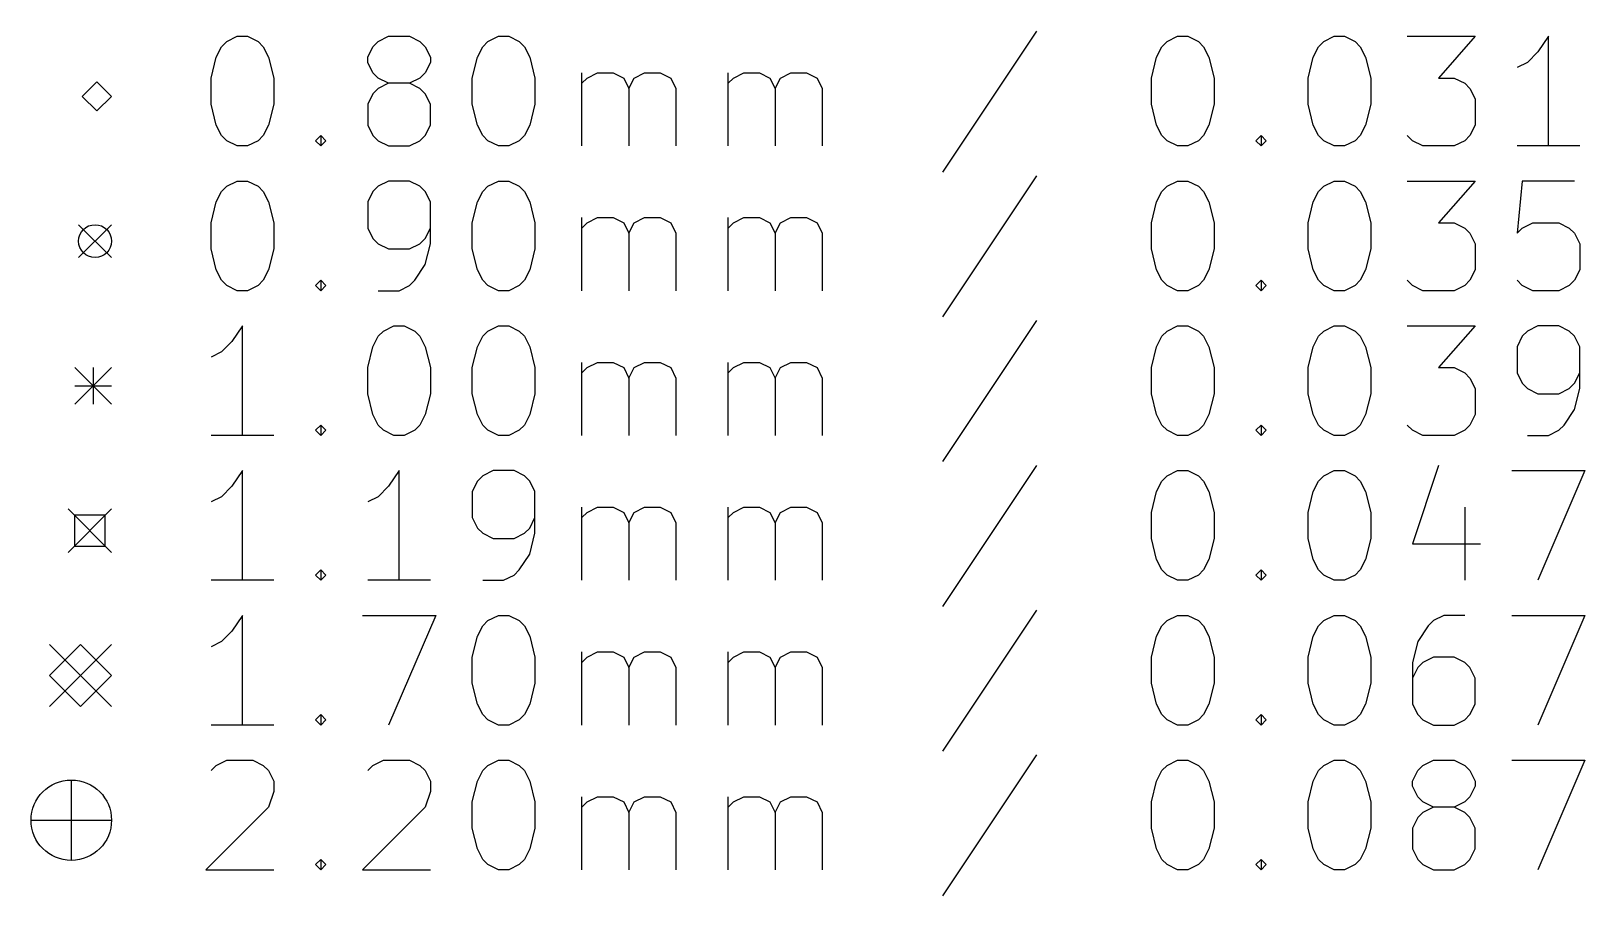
# Model space of a CAD drawing. Extents: x 28 to 204, y -135 to -30.
# Drawn here: x 27.77 to 70.27, y -134.84 to -111.18 of the extents above; entities that cross this region are included whole.
import ezdxf

# ---------------------------------------------------------------- set-up
doc = ezdxf.new("R2010")
doc.units = 0
doc.layers.add('BLACK', color=7, linetype='CONTINUOUS')

msp = doc.modelspace()

# ---------------------------------------------------------------- linework, layer by layer
at = {"layer": 'BLACK', "linetype": 'CONTINUOUS'}
for p, q in [((33.125, -111.465), (33.4107, -111.322)), ((33.4107, -111.322), (33.6964, -111.322)), ((33.6964, -111.322), (33.9821, -111.465)), ((37.2679, -111.465), (37.5536, -111.322)), ((37.5536, -111.322), (38.125, -111.322)), ((38.125, -111.322), (38.4107, -111.465)), ((40.2679, -111.465), (40.5536, -111.322)), ((40.5536, -111.322), (40.8393, -111.322)), ((40.8393, -111.322), (41.125, -111.465)), ((55.2679, -111.179), (52.6964, -115.036)), ((58.8393, -111.465), (59.125, -111.322)), ((59.125, -111.322), (59.4107, -111.322)), ((59.4107, -111.322), (59.6964, -111.465)), ((63.125, -111.465), (63.4107, -111.322)), ((63.4107, -111.322), (63.6964, -111.322)), ((63.6964, -111.322), (63.9821, -111.465)), ((65.4107, -111.322), (67.2679, -111.322)), ((67.2679, -111.322), (66.2679, -112.465)), ((69.2679, -111.322), (68.9821, -111.751)), ((69.2679, -114.322), (69.2679, -111.322)), ((32.8393, -111.894), (32.9821, -111.608)), ((32.9821, -111.608), (33.125, -111.465)), ((33.9821, -111.465), (34.125, -111.608)), ((34.125, -111.608), (34.2679, -111.894)), ((36.9821, -111.894), (37.125, -111.608)), ((37.125, -111.608), (37.2679, -111.465)), ((38.4107, -111.465), (38.5536, -111.608)), ((38.5536, -111.608), (38.6964, -111.894)), ((39.9821, -111.894), (40.125, -111.608)), ((40.125, -111.608), (40.2679, -111.465)), ((41.125, -111.465), (41.2679, -111.608)), ((41.2679, -111.608), (41.4107, -111.894)), ((58.5536, -111.894), (58.6964, -111.608)), ((58.6964, -111.608), (58.8393, -111.465)), ((59.6964, -111.465), (59.8393, -111.608)), ((59.8393, -111.608), (59.9821, -111.894)), ((62.8393, -111.894), (62.9821, -111.608)), ((62.9821, -111.608), (63.125, -111.465)), ((63.9821, -111.465), (64.125, -111.608)), ((64.125, -111.608), (64.2679, -111.894)), ((68.9821, -111.751), (68.6964, -112.036)), ((32.6964, -112.465), (32.8393, -111.894)), ((34.2679, -111.894), (34.4107, -112.465)), ((36.9821, -112.036), (36.9821, -111.894)), ((37.125, -112.322), (36.9821, -112.036)), ((38.6964, -112.036), (38.5536, -112.322)), ((38.6964, -111.894), (38.6964, -112.036)), ((39.8393, -112.465), (39.9821, -111.894)), ((41.4107, -111.894), (41.5536, -112.465)), ((58.4107, -112.465), (58.5536, -111.894)), ((59.9821, -111.894), (60.125, -112.465)), ((62.6964, -112.465), (62.8393, -111.894)), ((64.2679, -111.894), (64.4107, -112.465)), ((68.6964, -112.036), (68.4107, -112.179)), ((29.575, -112.565), (29.175, -112.965)), ((29.975, -112.965), (29.575, -112.565)), ((32.6964, -113.179), (32.6964, -112.465)), ((34.4107, -112.465), (34.4107, -113.179)), ((37.2679, -112.465), (37.125, -112.322)), ((37.5536, -112.608), (37.2679, -112.465)), ((38.4107, -112.465), (38.125, -112.608)), ((38.5536, -112.322), (38.4107, -112.465)), ((39.8393, -113.179), (39.8393, -112.465)), ((41.5536, -112.465), (41.5536, -113.179)), ((42.8393, -114.322), (42.8393, -112.322)), ((42.8393, -112.608), (42.9821, -112.465)), ((42.9821, -112.465), (43.2679, -112.322)), ((43.2679, -112.322), (43.6964, -112.322)), ((43.6964, -112.322), (43.9821, -112.465)), ((43.9821, -112.465), (44.125, -112.751)), ((44.125, -112.751), (44.2679, -112.465)), ((44.2679, -112.465), (44.5536, -112.322)), ((44.5536, -112.322), (44.9821, -112.322)), ((44.9821, -112.322), (45.2679, -112.465)), ((45.2679, -112.465), (45.4107, -112.751)), ((46.8393, -114.322), (46.8393, -112.322)), ((46.8393, -112.608), (46.9821, -112.465)), ((46.9821, -112.465), (47.2679, -112.322)), ((47.2679, -112.322), (47.6964, -112.322)), ((47.6964, -112.322), (47.9821, -112.465)), ((47.9821, -112.465), (48.125, -112.751)), ((48.125, -112.751), (48.2679, -112.465)), ((48.2679, -112.465), (48.5536, -112.322)), ((48.5536, -112.322), (48.9821, -112.322)), ((48.9821, -112.322), (49.2679, -112.465)), ((49.2679, -112.465), (49.4107, -112.751)), ((58.4107, -113.179), (58.4107, -112.465)), ((60.125, -112.465), (60.125, -113.179)), ((62.6964, -113.179), (62.6964, -112.465)), ((64.4107, -112.465), (64.4107, -113.179)), ((66.2679, -112.465), (66.6964, -112.465)), ((66.6964, -112.465), (66.9821, -112.608)), ((29.175, -112.965), (29.575, -113.365)), ((29.575, -113.365), (29.975, -112.965)), ((37.125, -112.894), (36.9821, -113.179)), ((37.2679, -112.751), (37.125, -112.894)), ((37.5536, -112.608), (37.2679, -112.751)), ((38.125, -112.608), (37.5536, -112.608)), ((38.4107, -112.751), (38.125, -112.608)), ((38.5536, -112.894), (38.4107, -112.751)), ((38.6964, -113.179), (38.5536, -112.894)), ((44.125, -112.751), (44.125, -114.322)), ((45.4107, -112.751), (45.4107, -114.322)), ((48.125, -112.751), (48.125, -114.322)), ((49.4107, -112.751), (49.4107, -114.322)), ((66.9821, -112.608), (67.125, -112.751)), ((67.125, -112.751), (67.2679, -113.036)), ((32.8393, -113.751), (32.6964, -113.179)), ((34.4107, -113.179), (34.2679, -113.751)), ((36.9821, -113.179), (36.9821, -113.751)), ((38.6964, -113.751), (38.6964, -113.179)), ((39.9821, -113.751), (39.8393, -113.179)), ((41.5536, -113.179), (41.4107, -113.751)), ((58.5536, -113.751), (58.4107, -113.179)), ((60.125, -113.179), (59.9821, -113.751)), ((62.8393, -113.751), (62.6964, -113.179)), ((64.4107, -113.179), (64.2679, -113.751)), ((67.2679, -113.036), (67.2679, -113.751)), ((32.9821, -114.036), (32.8393, -113.751)), ((34.2679, -113.751), (34.125, -114.036)), ((36.9821, -113.751), (37.125, -114.036)), ((38.5536, -114.036), (38.6964, -113.751)), ((40.125, -114.036), (39.9821, -113.751)), ((41.4107, -113.751), (41.2679, -114.036)), ((58.6964, -114.036), (58.5536, -113.751)), ((59.9821, -113.751), (59.8393, -114.036)), ((62.9821, -114.036), (62.8393, -113.751)), ((64.2679, -113.751), (64.125, -114.036)), ((67.2679, -113.751), (67.125, -114.036)), ((33.125, -114.179), (32.9821, -114.036)), ((33.4107, -114.322), (33.125, -114.179)), ((33.9821, -114.179), (33.6964, -114.322)), ((34.125, -114.036), (33.9821, -114.179)), ((35.5536, -114.179), (35.6964, -114.036)), ((35.6964, -114.322), (35.5536, -114.179)), ((35.6964, -114.036), (35.8393, -114.179)), ((35.6964, -114.036), (35.6964, -114.322)), ((35.8393, -114.179), (35.6964, -114.322)), ((37.125, -114.036), (37.2679, -114.179)), ((37.2679, -114.179), (37.5536, -114.322)), ((38.125, -114.322), (38.4107, -114.179)), ((38.4107, -114.179), (38.5536, -114.036)), ((40.2679, -114.179), (40.125, -114.036)), ((40.5536, -114.322), (40.2679, -114.179)), ((41.125, -114.179), (40.8393, -114.322)), ((41.2679, -114.036), (41.125, -114.179)), ((58.8393, -114.179), (58.6964, -114.036)), ((59.125, -114.322), (58.8393, -114.179)), ((59.6964, -114.179), (59.4107, -114.322)), ((59.8393, -114.036), (59.6964, -114.179)), ((61.2679, -114.179), (61.4107, -114.036)), ((61.4107, -114.322), (61.2679, -114.179)), ((61.4107, -114.036), (61.5536, -114.179)), ((61.4107, -114.036), (61.4107, -114.322)), ((61.5536, -114.179), (61.4107, -114.322)), ((63.125, -114.179), (62.9821, -114.036)), ((63.4107, -114.322), (63.125, -114.179)), ((63.9821, -114.179), (63.6964, -114.322)), ((64.125, -114.036), (63.9821, -114.179)), ((65.5536, -114.179), (65.4107, -114.036)), ((65.8393, -114.322), (65.5536, -114.179)), ((66.9821, -114.179), (66.6964, -114.322)), ((67.125, -114.036), (66.9821, -114.179)), ((33.6964, -114.322), (33.4107, -114.322)), ((37.5536, -114.322), (38.125, -114.322)), ((40.8393, -114.322), (40.5536, -114.322)), ((59.4107, -114.322), (59.125, -114.322)), ((63.6964, -114.322), (63.4107, -114.322)), ((66.6964, -114.322), (65.8393, -114.322)), ((70.125, -114.322), (68.4107, -114.322)), ((55.2679, -115.139), (52.6964, -118.996)), ((32.8393, -115.854), (32.9821, -115.568)), ((32.9821, -115.568), (33.125, -115.425)), ((33.125, -115.425), (33.4107, -115.282)), ((33.4107, -115.282), (33.6964, -115.282)), ((33.6964, -115.282), (33.9821, -115.425)), ((33.9821, -115.425), (34.125, -115.568)), ((34.125, -115.568), (34.2679, -115.854)), ((37.125, -115.568), (36.9821, -115.854)), ((37.2679, -115.425), (37.125, -115.568)), ((37.5536, -115.282), (37.2679, -115.425)), ((38.125, -115.282), (37.5536, -115.282)), ((38.4107, -115.425), (38.125, -115.282)), ((38.5536, -115.568), (38.4107, -115.425)), ((38.6964, -115.854), (38.5536, -115.568)), ((39.9821, -115.854), (40.125, -115.568)), ((40.125, -115.568), (40.2679, -115.425)), ((40.2679, -115.425), (40.5536, -115.282)), ((40.5536, -115.282), (40.8393, -115.282)), ((40.8393, -115.282), (41.125, -115.425)), ((41.125, -115.425), (41.2679, -115.568)), ((41.2679, -115.568), (41.4107, -115.854)), ((58.5536, -115.854), (58.6964, -115.568)), ((58.6964, -115.568), (58.8393, -115.425)), ((58.8393, -115.425), (59.125, -115.282)), ((59.125, -115.282), (59.4107, -115.282)), ((59.4107, -115.282), (59.6964, -115.425)), ((59.6964, -115.425), (59.8393, -115.568)), ((59.8393, -115.568), (59.9821, -115.854)), ((62.8393, -115.854), (62.9821, -115.568)), ((62.9821, -115.568), (63.125, -115.425)), ((63.125, -115.425), (63.4107, -115.282)), ((63.4107, -115.282), (63.6964, -115.282)), ((63.6964, -115.282), (63.9821, -115.425)), ((63.9821, -115.425), (64.125, -115.568)), ((64.125, -115.568), (64.2679, -115.854)), ((65.4107, -115.282), (67.2679, -115.282)), ((67.2679, -115.282), (66.2679, -116.425)), ((68.5536, -115.282), (68.4107, -116.711)), ((69.9821, -115.282), (68.5536, -115.282)), ((32.6964, -116.425), (32.8393, -115.854)), ((34.2679, -115.854), (34.4107, -116.425)), ((36.9821, -115.854), (36.9821, -116.568)), ((38.6964, -116.996), (38.6964, -115.854)), ((39.8393, -116.425), (39.9821, -115.854)), ((41.4107, -115.854), (41.5536, -116.425)), ((58.4107, -116.425), (58.5536, -115.854)), ((59.9821, -115.854), (60.125, -116.425)), ((62.6964, -116.425), (62.8393, -115.854)), ((64.2679, -115.854), (64.4107, -116.425)), ((32.6964, -117.139), (32.6964, -116.425)), ((34.4107, -116.425), (34.4107, -117.139)), ((39.8393, -117.139), (39.8393, -116.425)), ((41.5536, -116.425), (41.5536, -117.139)), ((42.8393, -118.282), (42.8393, -116.282)), ((42.8393, -116.568), (42.9821, -116.425)), ((42.9821, -116.425), (43.2679, -116.282)), ((43.2679, -116.282), (43.6964, -116.282)), ((43.6964, -116.282), (43.9821, -116.425)), ((43.9821, -116.425), (44.125, -116.711)), ((44.125, -116.711), (44.2679, -116.425)), ((44.2679, -116.425), (44.5536, -116.282)), ((44.5536, -116.282), (44.9821, -116.282)), ((44.9821, -116.282), (45.2679, -116.425)), ((45.2679, -116.425), (45.4107, -116.711)), ((46.8393, -118.282), (46.8393, -116.282)), ((46.8393, -116.568), (46.9821, -116.425)), ((46.9821, -116.425), (47.2679, -116.282)), ((47.2679, -116.282), (47.6964, -116.282)), ((47.6964, -116.282), (47.9821, -116.425)), ((47.9821, -116.425), (48.125, -116.711)), ((48.125, -116.711), (48.2679, -116.425)), ((48.2679, -116.425), (48.5536, -116.282)), ((48.5536, -116.282), (48.9821, -116.282)), ((48.9821, -116.282), (49.2679, -116.425)), ((49.2679, -116.425), (49.4107, -116.711)), ((58.4107, -117.139), (58.4107, -116.425)), ((60.125, -116.425), (60.125, -117.139)), ((62.6964, -117.139), (62.6964, -116.425)), ((64.4107, -116.425), (64.4107, -117.139)), ((66.2679, -116.425), (66.6964, -116.425)), ((66.6964, -116.425), (66.9821, -116.568)), ((68.5536, -116.568), (68.8393, -116.425)), ((68.8393, -116.425), (69.5536, -116.425)), ((69.5536, -116.425), (69.8393, -116.568)), ((29.075, -116.475), (29.975, -117.375)), ((29.975, -116.475), (29.075, -117.375)), ((36.9821, -116.568), (37.125, -116.854)), ((37.125, -116.854), (37.2679, -116.996)), ((38.4107, -116.996), (38.5536, -116.854)), ((38.5536, -116.854), (38.6964, -116.568)), ((44.125, -116.711), (44.125, -118.282)), ((45.4107, -116.711), (45.4107, -118.282)), ((48.125, -116.711), (48.125, -118.282)), ((49.4107, -116.711), (49.4107, -118.282)), ((66.9821, -116.568), (67.125, -116.711)), ((67.125, -116.711), (67.2679, -116.996)), ((68.4107, -116.711), (68.5536, -116.568)), ((69.8393, -116.568), (69.9821, -116.711)), ((69.9821, -116.711), (70.125, -116.996)), ((32.8393, -117.711), (32.6964, -117.139)), ((34.4107, -117.139), (34.2679, -117.711)), ((37.2679, -116.996), (37.5536, -117.139)), ((37.5536, -117.139), (38.125, -117.139)), ((38.125, -117.139), (38.4107, -116.996)), ((38.5536, -117.568), (38.6964, -116.996)), ((39.9821, -117.711), (39.8393, -117.139)), ((41.5536, -117.139), (41.4107, -117.711)), ((58.5536, -117.711), (58.4107, -117.139)), ((60.125, -117.139), (59.9821, -117.711)), ((62.8393, -117.711), (62.6964, -117.139)), ((64.4107, -117.139), (64.2679, -117.711)), ((67.2679, -116.996), (67.2679, -117.711)), ((70.125, -116.996), (70.125, -117.711)), ((38.2679, -117.996), (38.5536, -117.568)), ((32.9821, -117.996), (32.8393, -117.711)), ((33.125, -118.139), (32.9821, -117.996)), ((34.125, -117.996), (33.9821, -118.139)), ((34.2679, -117.711), (34.125, -117.996)), ((35.5536, -118.139), (35.6964, -117.996)), ((35.6964, -117.996), (35.8393, -118.139)), ((35.6964, -117.996), (35.6964, -118.282)), ((38.125, -118.139), (38.2679, -117.996)), ((40.125, -117.996), (39.9821, -117.711)), ((40.2679, -118.139), (40.125, -117.996)), ((41.2679, -117.996), (41.125, -118.139)), ((41.4107, -117.711), (41.2679, -117.996)), ((58.6964, -117.996), (58.5536, -117.711)), ((58.8393, -118.139), (58.6964, -117.996)), ((59.8393, -117.996), (59.6964, -118.139)), ((59.9821, -117.711), (59.8393, -117.996)), ((61.2679, -118.139), (61.4107, -117.996)), ((61.4107, -117.996), (61.5536, -118.139)), ((61.4107, -117.996), (61.4107, -118.282)), ((62.9821, -117.996), (62.8393, -117.711)), ((63.125, -118.139), (62.9821, -117.996)), ((64.125, -117.996), (63.9821, -118.139)), ((64.2679, -117.711), (64.125, -117.996)), ((65.5536, -118.139), (65.4107, -117.996)), ((67.125, -117.996), (66.9821, -118.139)), ((67.2679, -117.711), (67.125, -117.996)), ((68.5536, -118.139), (68.4107, -117.996)), ((69.9821, -117.996), (69.8393, -118.139)), ((70.125, -117.711), (69.9821, -117.996)), ((33.4107, -118.282), (33.125, -118.139)), ((33.6964, -118.282), (33.4107, -118.282)), ((33.9821, -118.139), (33.6964, -118.282)), ((35.6964, -118.282), (35.5536, -118.139)), ((35.8393, -118.139), (35.6964, -118.282)), ((37.2679, -118.282), (37.8393, -118.282)), ((37.8393, -118.282), (38.125, -118.139)), ((40.5536, -118.282), (40.2679, -118.139)), ((40.8393, -118.282), (40.5536, -118.282)), ((41.125, -118.139), (40.8393, -118.282)), ((59.125, -118.282), (58.8393, -118.139)), ((59.4107, -118.282), (59.125, -118.282)), ((59.6964, -118.139), (59.4107, -118.282)), ((61.4107, -118.282), (61.2679, -118.139)), ((61.5536, -118.139), (61.4107, -118.282)), ((63.4107, -118.282), (63.125, -118.139)), ((63.6964, -118.282), (63.4107, -118.282)), ((63.9821, -118.139), (63.6964, -118.282)), ((65.8393, -118.282), (65.5536, -118.139)), ((66.6964, -118.282), (65.8393, -118.282)), ((66.9821, -118.139), (66.6964, -118.282)), ((68.8393, -118.282), (68.5536, -118.139)), ((69.5536, -118.282), (68.8393, -118.282)), ((69.8393, -118.139), (69.5536, -118.282)), ((33.5536, -119.242), (33.2679, -119.671)), ((33.5536, -122.242), (33.5536, -119.242)), ((37.2679, -119.528), (37.4107, -119.385)), ((37.4107, -119.385), (37.6964, -119.242)), ((37.6964, -119.242), (37.9821, -119.242)), ((37.9821, -119.242), (38.2679, -119.385)), ((38.2679, -119.385), (38.4107, -119.528)), ((40.125, -119.528), (40.2679, -119.385)), ((40.2679, -119.385), (40.5536, -119.242)), ((40.5536, -119.242), (40.8393, -119.242)), ((40.8393, -119.242), (41.125, -119.385)), ((41.125, -119.385), (41.2679, -119.528)), ((55.2679, -119.099), (52.6964, -122.956)), ((58.6964, -119.528), (58.8393, -119.385)), ((58.8393, -119.385), (59.125, -119.242)), ((59.125, -119.242), (59.4107, -119.242)), ((59.4107, -119.242), (59.6964, -119.385)), ((59.6964, -119.385), (59.8393, -119.528)), ((62.9821, -119.528), (63.125, -119.385)), ((63.125, -119.385), (63.4107, -119.242)), ((63.4107, -119.242), (63.6964, -119.242)), ((63.6964, -119.242), (63.9821, -119.385)), ((63.9821, -119.385), (64.125, -119.528)), ((65.4107, -119.242), (67.2679, -119.242)), ((67.2679, -119.242), (66.2679, -120.385)), ((68.6964, -119.385), (68.5536, -119.528)), ((68.9821, -119.242), (68.6964, -119.385)), ((69.5536, -119.242), (68.9821, -119.242)), ((69.8393, -119.385), (69.5536, -119.242)), ((69.9821, -119.528), (69.8393, -119.385)), ((33.2679, -119.671), (32.9821, -119.956)), ((36.9821, -120.385), (37.125, -119.814)), ((37.125, -119.814), (37.2679, -119.528)), ((38.4107, -119.528), (38.5536, -119.814)), ((38.5536, -119.814), (38.6964, -120.385)), ((39.8393, -120.385), (39.9821, -119.814)), ((39.9821, -119.814), (40.125, -119.528)), ((41.2679, -119.528), (41.4107, -119.814)), ((41.4107, -119.814), (41.5536, -120.385)), ((58.4107, -120.385), (58.5536, -119.814)), ((58.5536, -119.814), (58.6964, -119.528)), ((59.8393, -119.528), (59.9821, -119.814)), ((59.9821, -119.814), (60.125, -120.385)), ((62.6964, -120.385), (62.8393, -119.814)), ((62.8393, -119.814), (62.9821, -119.528)), ((64.125, -119.528), (64.2679, -119.814)), ((64.2679, -119.814), (64.4107, -120.385)), ((68.5536, -119.528), (68.4107, -119.814)), ((68.4107, -119.814), (68.4107, -120.528)), ((70.125, -119.814), (69.9821, -119.528)), ((70.125, -120.956), (70.125, -119.814)), ((32.9821, -119.956), (32.6964, -120.099)), ((42.8393, -122.242), (42.8393, -120.242)), ((42.9821, -120.385), (43.2679, -120.242)), ((43.2679, -120.242), (43.6964, -120.242)), ((43.6964, -120.242), (43.9821, -120.385)), ((44.2679, -120.385), (44.5536, -120.242)), ((44.5536, -120.242), (44.9821, -120.242)), ((44.9821, -120.242), (45.2679, -120.385)), ((46.8393, -122.242), (46.8393, -120.242)), ((46.9821, -120.385), (47.2679, -120.242)), ((47.2679, -120.242), (47.6964, -120.242)), ((47.6964, -120.242), (47.9821, -120.385)), ((48.2679, -120.385), (48.5536, -120.242)), ((48.5536, -120.242), (48.9821, -120.242)), ((48.9821, -120.242), (49.2679, -120.385)), ((28.975, -120.385), (29.975, -121.385)), ((29.975, -120.385), (28.975, -121.385)), ((29.475, -120.385), (29.475, -121.385)), ((36.9821, -121.099), (36.9821, -120.385)), ((38.6964, -120.385), (38.6964, -121.099)), ((39.8393, -121.099), (39.8393, -120.385)), ((41.5536, -120.385), (41.5536, -121.099)), ((42.8393, -120.528), (42.9821, -120.385)), ((43.9821, -120.385), (44.125, -120.671)), ((44.125, -120.671), (44.2679, -120.385)), ((44.125, -120.671), (44.125, -122.242)), ((45.2679, -120.385), (45.4107, -120.671)), ((45.4107, -120.671), (45.4107, -122.242)), ((46.8393, -120.528), (46.9821, -120.385)), ((47.9821, -120.385), (48.125, -120.671)), ((48.125, -120.671), (48.2679, -120.385)), ((48.125, -120.671), (48.125, -122.242)), ((49.2679, -120.385), (49.4107, -120.671)), ((49.4107, -120.671), (49.4107, -122.242)), ((58.4107, -121.099), (58.4107, -120.385)), ((60.125, -120.385), (60.125, -121.099)), ((62.6964, -121.099), (62.6964, -120.385)), ((64.4107, -120.385), (64.4107, -121.099)), ((66.2679, -120.385), (66.6964, -120.385)), ((66.6964, -120.385), (66.9821, -120.528)), ((66.9821, -120.528), (67.125, -120.671)), ((67.125, -120.671), (67.2679, -120.956)), ((68.4107, -120.528), (68.5536, -120.814)), ((69.9821, -120.814), (70.125, -120.528)), ((28.975, -120.885), (29.975, -120.885)), ((37.125, -121.671), (36.9821, -121.099)), ((38.6964, -121.099), (38.5536, -121.671)), ((39.9821, -121.671), (39.8393, -121.099)), ((41.5536, -121.099), (41.4107, -121.671)), ((58.5536, -121.671), (58.4107, -121.099)), ((60.125, -121.099), (59.9821, -121.671)), ((62.8393, -121.671), (62.6964, -121.099)), ((64.4107, -121.099), (64.2679, -121.671)), ((67.2679, -120.956), (67.2679, -121.671)), ((68.5536, -120.814), (68.6964, -120.956)), ((68.6964, -120.956), (68.9821, -121.099)), ((68.9821, -121.099), (69.5536, -121.099)), ((69.5536, -121.099), (69.8393, -120.956)), ((69.8393, -120.956), (69.9821, -120.814)), ((69.9821, -121.528), (70.125, -120.956)), ((69.6964, -121.956), (69.9821, -121.528)), ((37.2679, -121.956), (37.125, -121.671)), ((38.5536, -121.671), (38.4107, -121.956)), ((40.125, -121.956), (39.9821, -121.671)), ((41.4107, -121.671), (41.2679, -121.956)), ((58.6964, -121.956), (58.5536, -121.671)), ((59.9821, -121.671), (59.8393, -121.956)), ((62.9821, -121.956), (62.8393, -121.671)), ((64.2679, -121.671), (64.125, -121.956)), ((67.2679, -121.671), (67.125, -121.956)), ((34.4107, -122.242), (32.6964, -122.242)), ((35.5536, -122.099), (35.6964, -121.956)), ((35.6964, -122.242), (35.5536, -122.099)), ((35.6964, -121.956), (35.8393, -122.099)), ((35.6964, -121.956), (35.6964, -122.242)), ((35.8393, -122.099), (35.6964, -122.242)), ((37.4107, -122.099), (37.2679, -121.956)), ((37.6964, -122.242), (37.4107, -122.099)), ((37.9821, -122.242), (37.6964, -122.242)), ((38.2679, -122.099), (37.9821, -122.242)), ((38.4107, -121.956), (38.2679, -122.099)), ((40.2679, -122.099), (40.125, -121.956)), ((40.5536, -122.242), (40.2679, -122.099)), ((40.8393, -122.242), (40.5536, -122.242)), ((41.125, -122.099), (40.8393, -122.242)), ((41.2679, -121.956), (41.125, -122.099)), ((58.8393, -122.099), (58.6964, -121.956)), ((59.125, -122.242), (58.8393, -122.099)), ((59.4107, -122.242), (59.125, -122.242)), ((59.6964, -122.099), (59.4107, -122.242)), ((59.8393, -121.956), (59.6964, -122.099)), ((61.2679, -122.099), (61.4107, -121.956)), ((61.4107, -122.242), (61.2679, -122.099)), ((61.4107, -121.956), (61.5536, -122.099)), ((61.4107, -121.956), (61.4107, -122.242)), ((61.5536, -122.099), (61.4107, -122.242)), ((63.125, -122.099), (62.9821, -121.956)), ((63.4107, -122.242), (63.125, -122.099)), ((63.6964, -122.242), (63.4107, -122.242)), ((63.9821, -122.099), (63.6964, -122.242)), ((64.125, -121.956), (63.9821, -122.099)), ((65.5536, -122.099), (65.4107, -121.956)), ((65.8393, -122.242), (65.5536, -122.099)), ((66.6964, -122.242), (65.8393, -122.242)), ((66.9821, -122.099), (66.6964, -122.242)), ((67.125, -121.956), (66.9821, -122.099)), ((68.6964, -122.242), (69.2679, -122.242)), ((69.2679, -122.242), (69.5536, -122.099)), ((69.5536, -122.099), (69.6964, -121.956)), ((33.5536, -123.202), (33.2679, -123.631)), ((33.5536, -126.202), (33.5536, -123.202)), ((37.8393, -123.202), (37.5536, -123.631)), ((37.8393, -126.202), (37.8393, -123.202)), ((40.4107, -123.202), (40.125, -123.345)), ((40.9821, -123.202), (40.4107, -123.202)), ((41.2679, -123.345), (40.9821, -123.202)), ((55.2679, -123.059), (52.6964, -126.916)), ((58.8393, -123.345), (59.125, -123.202)), ((59.125, -123.202), (59.4107, -123.202)), ((59.4107, -123.202), (59.6964, -123.345)), ((63.125, -123.345), (63.4107, -123.202)), ((63.4107, -123.202), (63.6964, -123.202)), ((63.6964, -123.202), (63.9821, -123.345)), ((66.2679, -123.059), (65.5536, -125.202)), ((68.2679, -123.202), (70.2679, -123.202)), ((70.2679, -123.202), (68.9821, -126.202)), ((33.2679, -123.631), (32.9821, -123.916)), ((37.5536, -123.631), (37.2679, -123.916)), ((39.9821, -123.488), (39.8393, -123.774)), ((40.125, -123.345), (39.9821, -123.488)), ((41.4107, -123.488), (41.2679, -123.345)), ((41.5536, -123.774), (41.4107, -123.488)), ((58.5536, -123.774), (58.6964, -123.488)), ((58.6964, -123.488), (58.8393, -123.345)), ((59.6964, -123.345), (59.8393, -123.488)), ((59.8393, -123.488), (59.9821, -123.774)), ((62.8393, -123.774), (62.9821, -123.488)), ((62.9821, -123.488), (63.125, -123.345)), ((63.9821, -123.345), (64.125, -123.488)), ((64.125, -123.488), (64.2679, -123.774)), ((32.9821, -123.916), (32.6964, -124.059)), ((37.2679, -123.916), (36.9821, -124.059)), ((39.8393, -123.774), (39.8393, -124.488)), ((41.5536, -124.916), (41.5536, -123.774)), ((58.4107, -124.345), (58.5536, -123.774)), ((59.9821, -123.774), (60.125, -124.345)), ((62.6964, -124.345), (62.8393, -123.774)), ((64.2679, -123.774), (64.4107, -124.345)), ((28.785, -124.25), (29.975, -125.44)), ((29.975, -124.25), (28.785, -125.44)), ((29.8007, -124.424), (28.9593, -124.424)), ((28.9593, -124.424), (28.9593, -125.266)), ((29.8007, -125.266), (29.8007, -124.424)), ((39.8393, -124.488), (39.9821, -124.774)), ((41.4107, -124.774), (41.5536, -124.488)), ((42.8393, -126.202), (42.8393, -124.202)), ((42.8393, -124.488), (42.9821, -124.345)), ((42.9821, -124.345), (43.2679, -124.202)), ((43.2679, -124.202), (43.6964, -124.202)), ((43.6964, -124.202), (43.9821, -124.345)), ((43.9821, -124.345), (44.125, -124.631)), ((44.125, -124.631), (44.2679, -124.345)), ((44.2679, -124.345), (44.5536, -124.202)), ((44.5536, -124.202), (44.9821, -124.202)), ((44.9821, -124.202), (45.2679, -124.345)), ((45.2679, -124.345), (45.4107, -124.631)), ((46.8393, -126.202), (46.8393, -124.202)), ((46.8393, -124.488), (46.9821, -124.345)), ((46.9821, -124.345), (47.2679, -124.202)), ((47.2679, -124.202), (47.6964, -124.202)), ((47.6964, -124.202), (47.9821, -124.345)), ((47.9821, -124.345), (48.125, -124.631)), ((48.125, -124.631), (48.2679, -124.345)), ((48.2679, -124.345), (48.5536, -124.202)), ((48.5536, -124.202), (48.9821, -124.202)), ((48.9821, -124.202), (49.2679, -124.345)), ((49.2679, -124.345), (49.4107, -124.631)), ((58.4107, -125.059), (58.4107, -124.345)), ((60.125, -124.345), (60.125, -125.059)), ((62.6964, -125.059), (62.6964, -124.345)), ((64.4107, -124.345), (64.4107, -125.059)), ((66.9821, -124.202), (66.9821, -126.202)), ((39.9821, -124.774), (40.125, -124.916)), ((40.125, -124.916), (40.4107, -125.059)), ((40.9821, -125.059), (41.2679, -124.916)), ((41.2679, -124.916), (41.4107, -124.774)), ((41.4107, -125.488), (41.5536, -124.916)), ((44.125, -124.631), (44.125, -126.202)), ((45.4107, -124.631), (45.4107, -126.202)), ((48.125, -124.631), (48.125, -126.202)), ((49.4107, -124.631), (49.4107, -126.202)), ((28.9593, -125.266), (29.8007, -125.266)), ((40.4107, -125.059), (40.9821, -125.059)), ((58.5536, -125.631), (58.4107, -125.059)), ((60.125, -125.059), (59.9821, -125.631)), ((62.8393, -125.631), (62.6964, -125.059)), ((64.4107, -125.059), (64.2679, -125.631)), ((65.5536, -125.202), (67.4107, -125.202)), ((41.125, -125.916), (41.4107, -125.488)), ((58.6964, -125.916), (58.5536, -125.631)), ((59.9821, -125.631), (59.8393, -125.916)), ((62.9821, -125.916), (62.8393, -125.631)), ((64.2679, -125.631), (64.125, -125.916)), ((34.4107, -126.202), (32.6964, -126.202)), ((35.5536, -126.059), (35.6964, -125.916)), ((35.6964, -126.202), (35.5536, -126.059)), ((35.6964, -125.916), (35.8393, -126.059)), ((35.6964, -125.916), (35.6964, -126.202)), ((35.8393, -126.059), (35.6964, -126.202)), ((38.6964, -126.202), (36.9821, -126.202)), ((40.125, -126.202), (40.6964, -126.202)), ((40.6964, -126.202), (40.9821, -126.059)), ((40.9821, -126.059), (41.125, -125.916)), ((58.8393, -126.059), (58.6964, -125.916)), ((59.125, -126.202), (58.8393, -126.059)), ((59.4107, -126.202), (59.125, -126.202)), ((59.6964, -126.059), (59.4107, -126.202)), ((59.8393, -125.916), (59.6964, -126.059)), ((61.2679, -126.059), (61.4107, -125.916)), ((61.4107, -126.202), (61.2679, -126.059)), ((61.4107, -125.916), (61.5536, -126.059)), ((61.4107, -125.916), (61.4107, -126.202)), ((61.5536, -126.059), (61.4107, -126.202)), ((63.125, -126.059), (62.9821, -125.916)), ((63.4107, -126.202), (63.125, -126.059)), ((63.6964, -126.202), (63.4107, -126.202)), ((63.9821, -126.059), (63.6964, -126.202)), ((64.125, -125.916), (63.9821, -126.059)), ((55.2679, -127.019), (52.6964, -130.876)), ((33.5536, -127.162), (33.2679, -127.591)), ((33.5536, -130.162), (33.5536, -127.162)), ((36.8393, -127.162), (38.8393, -127.162)), ((38.8393, -127.162), (37.5536, -130.162)), ((39.9821, -127.734), (40.125, -127.448)), ((40.125, -127.448), (40.2679, -127.305)), ((40.2679, -127.305), (40.5536, -127.162)), ((40.5536, -127.162), (40.8393, -127.162)), ((40.8393, -127.162), (41.125, -127.305)), ((41.125, -127.305), (41.2679, -127.448)), ((41.2679, -127.448), (41.4107, -127.734)), ((58.5536, -127.734), (58.6964, -127.448)), ((58.6964, -127.448), (58.8393, -127.305)), ((58.8393, -127.305), (59.125, -127.162)), ((59.125, -127.162), (59.4107, -127.162)), ((59.4107, -127.162), (59.6964, -127.305)), ((59.6964, -127.305), (59.8393, -127.448)), ((59.8393, -127.448), (59.9821, -127.734)), ((62.8393, -127.734), (62.9821, -127.448)), ((62.9821, -127.448), (63.125, -127.305)), ((63.125, -127.305), (63.4107, -127.162)), ((63.4107, -127.162), (63.6964, -127.162)), ((63.6964, -127.162), (63.9821, -127.305)), ((63.9821, -127.305), (64.125, -127.448)), ((64.125, -127.448), (64.2679, -127.734)), ((65.9821, -127.448), (65.6964, -127.876)), ((66.125, -127.305), (65.9821, -127.448)), ((66.4107, -127.162), (66.125, -127.305)), ((66.9821, -127.162), (66.4107, -127.162)), ((68.2679, -127.162), (70.2679, -127.162)), ((70.2679, -127.162), (68.9821, -130.162)), ((32.9821, -127.876), (32.6964, -128.019)), ((33.2679, -127.591), (32.9821, -127.876)), ((39.8393, -128.305), (39.9821, -127.734)), ((41.4107, -127.734), (41.5536, -128.305)), ((58.4107, -128.305), (58.5536, -127.734)), ((59.9821, -127.734), (60.125, -128.305)), ((62.6964, -128.305), (62.8393, -127.734)), ((64.2679, -127.734), (64.4107, -128.305)), ((65.6964, -127.876), (65.5536, -128.448)), ((28.275, -127.955), (29.975, -129.655)), ((29.975, -127.955), (28.275, -129.655)), ((29.125, -127.955), (28.275, -128.805)), ((29.975, -128.805), (29.125, -127.955)), ((39.8393, -129.019), (39.8393, -128.305)), ((41.5536, -128.305), (41.5536, -129.019)), ((42.8393, -130.162), (42.8393, -128.162)), ((42.8393, -128.448), (42.9821, -128.305)), ((42.9821, -128.305), (43.2679, -128.162)), ((43.2679, -128.162), (43.6964, -128.162)), ((43.6964, -128.162), (43.9821, -128.305)), ((43.9821, -128.305), (44.125, -128.591)), ((44.125, -128.591), (44.2679, -128.305)), ((44.2679, -128.305), (44.5536, -128.162)), ((44.5536, -128.162), (44.9821, -128.162)), ((44.9821, -128.162), (45.2679, -128.305)), ((45.2679, -128.305), (45.4107, -128.591)), ((46.8393, -130.162), (46.8393, -128.162)), ((46.8393, -128.448), (46.9821, -128.305)), ((46.9821, -128.305), (47.2679, -128.162)), ((47.2679, -128.162), (47.6964, -128.162)), ((47.6964, -128.162), (47.9821, -128.305)), ((47.9821, -128.305), (48.125, -128.591)), ((48.125, -128.591), (48.2679, -128.305)), ((48.2679, -128.305), (48.5536, -128.162)), ((48.5536, -128.162), (48.9821, -128.162)), ((48.9821, -128.162), (49.2679, -128.305)), ((49.2679, -128.305), (49.4107, -128.591)), ((58.4107, -129.019), (58.4107, -128.305)), ((60.125, -128.305), (60.125, -129.019)), ((62.6964, -129.019), (62.6964, -128.305)), ((64.4107, -128.305), (64.4107, -129.019)), ((66.125, -128.305), (65.8393, -128.448)), ((66.6964, -128.305), (66.125, -128.305)), ((66.9821, -128.448), (66.6964, -128.305)), ((44.125, -128.591), (44.125, -130.162)), ((45.4107, -128.591), (45.4107, -130.162)), ((48.125, -128.591), (48.125, -130.162)), ((49.4107, -128.591), (49.4107, -130.162)), ((65.5536, -128.448), (65.5536, -129.591)), ((65.6964, -128.591), (65.5536, -128.876)), ((65.8393, -128.448), (65.6964, -128.591)), ((67.125, -128.591), (66.9821, -128.448)), ((67.2679, -128.876), (67.125, -128.591)), ((28.275, -128.805), (29.125, -129.655)), ((29.125, -129.655), (29.975, -128.805)), ((39.9821, -129.591), (39.8393, -129.019)), ((41.5536, -129.019), (41.4107, -129.591)), ((58.5536, -129.591), (58.4107, -129.019)), ((60.125, -129.019), (59.9821, -129.591)), ((62.8393, -129.591), (62.6964, -129.019)), ((64.4107, -129.019), (64.2679, -129.591)), ((67.2679, -129.591), (67.2679, -128.876)), ((40.125, -129.876), (39.9821, -129.591)), ((41.4107, -129.591), (41.2679, -129.876)), ((58.6964, -129.876), (58.5536, -129.591)), ((59.9821, -129.591), (59.8393, -129.876)), ((62.9821, -129.876), (62.8393, -129.591)), ((64.2679, -129.591), (64.125, -129.876)), ((65.5536, -129.591), (65.6964, -129.876)), ((67.125, -129.876), (67.2679, -129.591)), ((35.5536, -130.019), (35.6964, -129.876)), ((35.6964, -130.162), (35.5536, -130.019)), ((35.6964, -129.876), (35.8393, -130.019)), ((35.6964, -129.876), (35.6964, -130.162)), ((35.8393, -130.019), (35.6964, -130.162)), ((40.2679, -130.019), (40.125, -129.876)), ((40.5536, -130.162), (40.2679, -130.019)), ((41.125, -130.019), (40.8393, -130.162)), ((41.2679, -129.876), (41.125, -130.019)), ((58.8393, -130.019), (58.6964, -129.876)), ((59.125, -130.162), (58.8393, -130.019)), ((59.6964, -130.019), (59.4107, -130.162)), ((59.8393, -129.876), (59.6964, -130.019)), ((61.2679, -130.019), (61.4107, -129.876)), ((61.4107, -130.162), (61.2679, -130.019)), ((61.4107, -129.876), (61.5536, -130.019)), ((61.4107, -129.876), (61.4107, -130.162)), ((61.5536, -130.019), (61.4107, -130.162)), ((63.125, -130.019), (62.9821, -129.876)), ((63.4107, -130.162), (63.125, -130.019)), ((63.9821, -130.019), (63.6964, -130.162)), ((64.125, -129.876), (63.9821, -130.019)), ((65.6964, -129.876), (65.8393, -130.019)), ((65.8393, -130.019), (66.125, -130.162)), ((66.6964, -130.162), (66.9821, -130.019)), ((66.9821, -130.019), (67.125, -129.876)), ((34.4107, -130.162), (32.6964, -130.162)), ((40.8393, -130.162), (40.5536, -130.162)), ((59.4107, -130.162), (59.125, -130.162)), ((63.6964, -130.162), (63.4107, -130.162)), ((66.125, -130.162), (66.6964, -130.162)), ((32.6964, -131.408), (32.8393, -131.265)), ((32.8393, -131.265), (33.125, -131.122)), ((33.125, -131.122), (33.8393, -131.122)), ((33.8393, -131.122), (34.125, -131.265)), ((34.125, -131.265), (34.2679, -131.408)), ((36.9821, -131.408), (37.125, -131.265)), ((37.125, -131.265), (37.4107, -131.122)), ((37.4107, -131.122), (38.125, -131.122)), ((38.125, -131.122), (38.4107, -131.265)), ((38.4107, -131.265), (38.5536, -131.408)), ((40.125, -131.408), (40.2679, -131.265)), ((40.2679, -131.265), (40.5536, -131.122)), ((40.5536, -131.122), (40.8393, -131.122)), ((40.8393, -131.122), (41.125, -131.265)), ((41.125, -131.265), (41.2679, -131.408)), ((55.2679, -130.979), (52.6964, -134.836)), ((58.6964, -131.408), (58.8393, -131.265)), ((58.8393, -131.265), (59.125, -131.122)), ((59.125, -131.122), (59.4107, -131.122)), ((59.4107, -131.122), (59.6964, -131.265)), ((59.6964, -131.265), (59.8393, -131.408)), ((62.9821, -131.408), (63.125, -131.265)), ((63.125, -131.265), (63.4107, -131.122)), ((63.4107, -131.122), (63.6964, -131.122)), ((63.6964, -131.122), (63.9821, -131.265)), ((63.9821, -131.265), (64.125, -131.408)), ((65.6964, -131.408), (65.8393, -131.265)), ((65.8393, -131.265), (66.125, -131.122)), ((66.125, -131.122), (66.6964, -131.122)), ((66.6964, -131.122), (66.9821, -131.265)), ((66.9821, -131.265), (67.125, -131.408)), ((68.2679, -131.122), (70.2679, -131.122)), ((70.2679, -131.122), (68.9821, -134.122)), ((28.875, -131.665), (28.875, -133.865)), ((34.2679, -131.408), (34.4107, -131.694)), ((34.4107, -131.694), (34.4107, -131.979)), ((38.5536, -131.408), (38.6964, -131.694)), ((38.6964, -131.694), (38.6964, -131.979)), ((39.8393, -132.265), (39.9821, -131.694)), ((39.9821, -131.694), (40.125, -131.408)), ((41.2679, -131.408), (41.4107, -131.694)), ((41.4107, -131.694), (41.5536, -132.265)), ((58.4107, -132.265), (58.5536, -131.694)), ((58.5536, -131.694), (58.6964, -131.408)), ((59.8393, -131.408), (59.9821, -131.694)), ((59.9821, -131.694), (60.125, -132.265)), ((62.6964, -132.265), (62.8393, -131.694)), ((62.8393, -131.694), (62.9821, -131.408)), ((64.125, -131.408), (64.2679, -131.694)), ((64.2679, -131.694), (64.4107, -132.265)), ((65.5536, -131.694), (65.6964, -131.408)), ((65.5536, -131.836), (65.5536, -131.694)), ((67.125, -131.408), (67.2679, -131.694)), ((67.2679, -131.694), (67.2679, -131.836)), ((34.4107, -131.979), (34.2679, -132.408)), ((38.6964, -131.979), (38.5536, -132.408)), ((42.8393, -134.122), (42.8393, -132.122)), ((42.9821, -132.265), (43.2679, -132.122)), ((43.2679, -132.122), (43.6964, -132.122)), ((43.6964, -132.122), (43.9821, -132.265)), ((44.2679, -132.265), (44.5536, -132.122)), ((44.5536, -132.122), (44.9821, -132.122)), ((44.9821, -132.122), (45.2679, -132.265)), ((46.8393, -134.122), (46.8393, -132.122)), ((46.9821, -132.265), (47.2679, -132.122)), ((47.2679, -132.122), (47.6964, -132.122)), ((47.6964, -132.122), (47.9821, -132.265)), ((48.2679, -132.265), (48.5536, -132.122)), ((48.5536, -132.122), (48.9821, -132.122)), ((48.9821, -132.122), (49.2679, -132.265)), ((65.6964, -132.122), (65.5536, -131.836)), ((65.8393, -132.265), (65.6964, -132.122)), ((67.125, -132.122), (66.9821, -132.265)), ((67.2679, -131.836), (67.125, -132.122)), ((34.2679, -132.408), (32.5536, -134.122)), ((38.5536, -132.408), (36.8393, -134.122)), ((39.8393, -132.979), (39.8393, -132.265)), ((41.5536, -132.265), (41.5536, -132.979)), ((42.8393, -132.408), (42.9821, -132.265)), ((43.9821, -132.265), (44.125, -132.551)), ((44.125, -132.551), (44.2679, -132.265)), ((44.125, -132.551), (44.125, -134.122)), ((45.2679, -132.265), (45.4107, -132.551)), ((45.4107, -132.551), (45.4107, -134.122)), ((46.8393, -132.408), (46.9821, -132.265)), ((47.9821, -132.265), (48.125, -132.551)), ((48.125, -132.551), (48.2679, -132.265)), ((48.125, -132.551), (48.125, -134.122)), ((49.2679, -132.265), (49.4107, -132.551)), ((49.4107, -132.551), (49.4107, -134.122)), ((58.4107, -132.979), (58.4107, -132.265)), ((60.125, -132.265), (60.125, -132.979)), ((62.6964, -132.979), (62.6964, -132.265)), ((64.4107, -132.265), (64.4107, -132.979)), ((65.8393, -132.551), (65.6964, -132.694)), ((66.125, -132.408), (65.8393, -132.265)), ((66.125, -132.408), (65.8393, -132.551)), ((66.6964, -132.408), (66.125, -132.408)), ((66.9821, -132.265), (66.6964, -132.408)), ((66.9821, -132.551), (66.6964, -132.408)), ((67.125, -132.694), (66.9821, -132.551)), ((27.775, -132.765), (29.975, -132.765)), ((39.9821, -133.551), (39.8393, -132.979)), ((41.5536, -132.979), (41.4107, -133.551)), ((58.5536, -133.551), (58.4107, -132.979)), ((60.125, -132.979), (59.9821, -133.551)), ((62.8393, -133.551), (62.6964, -132.979)), ((64.4107, -132.979), (64.2679, -133.551)), ((65.6964, -132.694), (65.5536, -132.979)), ((65.5536, -132.979), (65.5536, -133.551)), ((67.2679, -132.979), (67.125, -132.694)), ((67.2679, -133.551), (67.2679, -132.979)), ((35.5536, -133.979), (35.6964, -133.836)), ((35.6964, -133.836), (35.8393, -133.979)), ((35.6964, -133.836), (35.6964, -134.122)), ((40.125, -133.836), (39.9821, -133.551)), ((40.2679, -133.979), (40.125, -133.836)), ((41.2679, -133.836), (41.125, -133.979)), ((41.4107, -133.551), (41.2679, -133.836)), ((58.6964, -133.836), (58.5536, -133.551)), ((58.8393, -133.979), (58.6964, -133.836)), ((59.8393, -133.836), (59.6964, -133.979)), ((59.9821, -133.551), (59.8393, -133.836)), ((61.2679, -133.979), (61.4107, -133.836)), ((61.4107, -133.836), (61.5536, -133.979)), ((61.4107, -133.836), (61.4107, -134.122)), ((62.9821, -133.836), (62.8393, -133.551)), ((63.125, -133.979), (62.9821, -133.836)), ((64.125, -133.836), (63.9821, -133.979)), ((64.2679, -133.551), (64.125, -133.836)), ((65.5536, -133.551), (65.6964, -133.836)), ((65.6964, -133.836), (65.8393, -133.979)), ((66.9821, -133.979), (67.125, -133.836)), ((67.125, -133.836), (67.2679, -133.551)), ((32.5536, -134.122), (34.4107, -134.122)), ((35.6964, -134.122), (35.5536, -133.979)), ((35.8393, -133.979), (35.6964, -134.122)), ((36.8393, -134.122), (38.6964, -134.122)), ((40.5536, -134.122), (40.2679, -133.979)), ((40.8393, -134.122), (40.5536, -134.122)), ((41.125, -133.979), (40.8393, -134.122)), ((59.125, -134.122), (58.8393, -133.979)), ((59.4107, -134.122), (59.125, -134.122)), ((59.6964, -133.979), (59.4107, -134.122)), ((61.4107, -134.122), (61.2679, -133.979)), ((61.5536, -133.979), (61.4107, -134.122)), ((63.4107, -134.122), (63.125, -133.979)), ((63.6964, -134.122), (63.4107, -134.122)), ((63.9821, -133.979), (63.6964, -134.122)), ((65.8393, -133.979), (66.125, -134.122)), ((66.125, -134.122), (66.6964, -134.122)), ((66.6964, -134.122), (66.9821, -133.979))]:
    msp.add_line(p, q, dxfattribs=at)
at = {"layer": 'BLACK'}
for centre, radius in [((29.525, -116.925), 0.45), ((28.875, -132.765), 1.1)]:
    msp.add_circle(centre, radius, dxfattribs=at)

doc.saveas('drawing.dxf')
